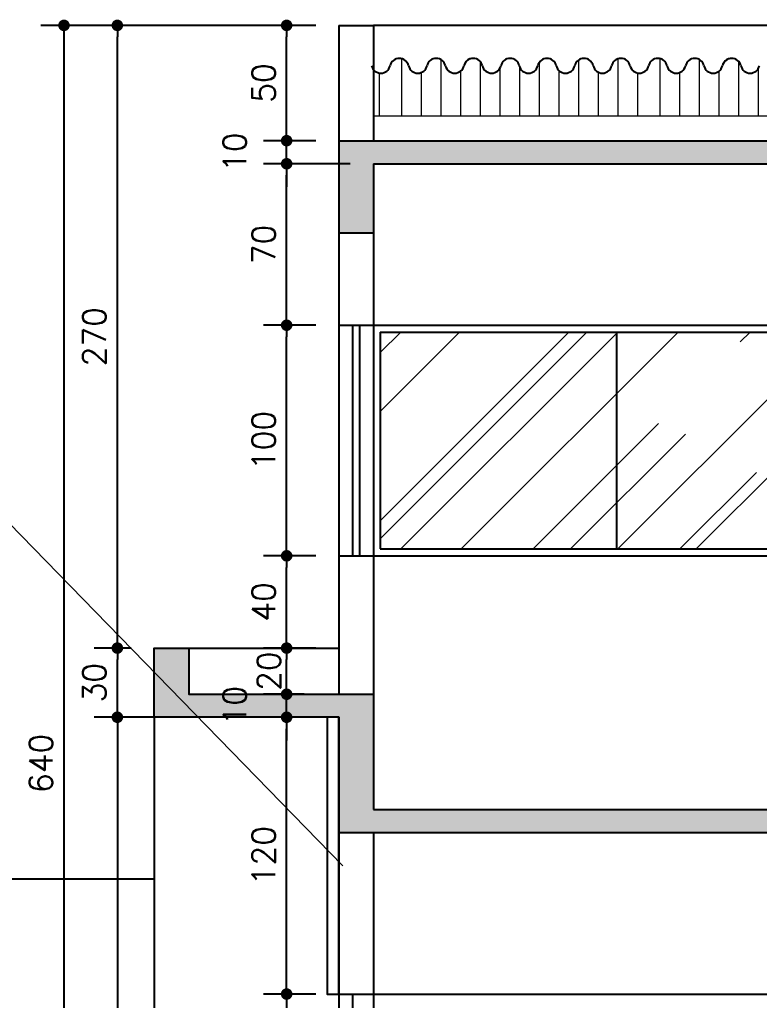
# Model space of a CAD drawing. Header units: inches. Extents: x 580771 to 672494, y 7715997 to 7829530.
# Drawn here: x 653282.7 to 653603.2, y 7722633.9 to 7723059.2 of the extents above; entities that cross this region are included whole.
import ezdxf

# ---------------------------------------------------------------- set-up
doc = ezdxf.new("R2010")
doc.units = ezdxf.units.IN
doc.header["$MEASUREMENT"] = 0
doc.header["$PDMODE"] = 2
doc.layers.add('COTAS', color=7, linetype='Continuous', lineweight=0)
doc.layers.add('LINHAS FINAS', color=1, linetype='Continuous', lineweight=9)
for name, color, linetype in [('NIVEL', 2, 'Continuous'), ('P01', 1, 'Continuous'), ('parede', 6, 'Continuous')]:
    doc.layers.add(name, color=color, linetype=linetype)
doc.styles.add('R80E50', font='romans.shx', dxfattribs={"height": 10})
doc.dimstyles.new('ARQ50', dxfattribs={"dimscale": 50, "dimtxt": 10, "dimasz": 0.1, "dimexe": 0.2, "dimexo": 0.2, "dimgap": 0.1, "dimtad": 1, "dimdec": 0, "dimzin": 12, "dimdsep": 46, "dimtxsty": 'R80E50', "dimblk1": 'DOT', "dimblk2": 'DOT', "dimsah": 1, "dimcen": 0.4, "dimclrd": 15, "dimclre": 15, "dimclrt": 3, "dimadec": 0, "dimazin": 0, "dimtfac": 1, "dimtdec": 0, "dimtmove": 2, "dimatfit": 3, "dimldrblk": 'DOT', "dimfxl": 0.2, "dimtolj": 1, "dimtzin": 12, "dimarcsym": 0})
pattern_1 = [(50, (-1901.658, -30568.503), (14.345203652, -1.2550427), [1.5, -16.5]), (355, (-1901.658, -30568.503), (-2.775026672, 15.043842674), [1.2, -13.2]), (100.45144446, (-1900.463, -30568.608), (11.570176935, 13.78879982), [1.27480384, -14.02284224]), (46.1842, (-1901.658, -30564.503), (21.344826613, -3.310385616), [2.25, -24.75]), (96.6356355, (-1899.88, -30564.78), (18.693238913, 19.482372015), [1.91220684, -21.0342752]), (351.184164, (-1901.658, -30564.503), (18.6932389, 19.482372005), [1.8, -19.80000002]), (21, (-1899.658, -30565.503), (11.938141042, -8.052377813), [1.5, -16.5]), (326, (-1899.658, -30565.503), (4.866306638, 14.5030009), [1.2, -13.2]), (71.45144474, (-1898.663, -30566.174), (16.804447535, 6.450623056), [1.2748038, -14.02284224]), (37.5, (-1901.658, -30568.503), (0.2431971063, 6.6578770766), [0, -13.04, 0, -13.4, 0, -13.25]), (7.5, (-1901.658, -30568.503), (5.261390749, 7.8882342376), [0, -7.64, 0, -12.74, 0, -5.05]), (327.5, (-1906.118, -30568.503), (10.6764487234, -0.4510974347), [0, -5, 0, -15.6, 0, -20.7]), (317.5, (-1908.118, -30568.503), (11.663723387, 2.002099647), [0, -6.5, 0, -10.36, 0, -14.7])]

# ---------------------------------------------------------------- blocks, each defined once
blk = doc.blocks.new('_DOT')
at = {"color": 0, "linetype": 'ByBlock'}
blk.add_line((-0.5, 0), (-1, 0), dxfattribs=at)
at = {"color": 0, "linetype": 'ByBlock', "const_width": 0.5}
blk.add_lwpolyline([(-0.25, 0, 1), (0.25, 0, 1)], format="xyb", close=True, dxfattribs=at)
blk = doc.blocks.new('*D319')
at = {"layer": 'Defpoints', "color": 0, "transparency": 16777216}
for p in [(653356.02, 7722756.68), (653325.08, 7722416.68), (653341.02, 7722416.68)]:
    blk.add_point(p, dxfattribs=at)
at = {"layer": 'NIVEL', "color": 15, "lineweight": -2, "transparency": 16777216}
for p, q in [((653346.02, 7722756.68), (653315.08, 7722756.68)), ((653325.08, 7722751.68), (653325.08, 7722421.68)), ((653331.02, 7722416.68), (653315.08, 7722416.68))]:
    blk.add_line(p, q, dxfattribs=at)
at = {"layer": 'NIVEL', "color": 15, "lineweight": -2, "transparency": 16777216, "xscale": 5, "yscale": 5, "zscale": 5}
for p, rotation in [((653325.08, 7722756.68), 90), ((653325.08, 7722416.68), 270)]:
    blk.add_blockref('_DOT', p, dxfattribs=dict(at, rotation=rotation))
at = {"layer": 'NIVEL', "color": 3, "transparency": 16777216, "insert": (653315.08, 7722586.68), "char_height": 10, "attachment_point": 5, "rotation": 90, "style": 'R80E50'}
blk.add_mtext('\\A1;340', dxfattribs=at)
blk = doc.blocks.new('*D320')
at = {"layer": 'Defpoints', "color": 0, "transparency": 16777216}
for p in [(653421.02, 7722636.68), (653398.43, 7722426.68), (653421.02, 7722426.68)]:
    blk.add_point(p, dxfattribs=at)
at = {"layer": 'NIVEL', "color": 15, "lineweight": -2, "transparency": 16777216}
for p, q in [((653411.02, 7722636.68), (653388.43, 7722636.68)), ((653398.43, 7722631.68), (653398.43, 7722431.68)), ((653411.02, 7722426.68), (653388.43, 7722426.68))]:
    blk.add_line(p, q, dxfattribs=at)
at = {"layer": 'NIVEL', "color": 15, "lineweight": -2, "transparency": 16777216, "xscale": 5, "yscale": 5, "zscale": 5}
for p, rotation in [((653398.43, 7722636.68), 90), ((653398.43, 7722426.68), 270)]:
    blk.add_blockref('_DOT', p, dxfattribs=dict(at, rotation=rotation))
at = {"layer": 'NIVEL', "color": 3, "transparency": 16777216, "insert": (653388.43, 7722531.68), "char_height": 10, "attachment_point": 5, "rotation": 90, "style": 'R80E50'}
blk.add_mtext('\\A1;210', dxfattribs=at)
blk = doc.blocks.new('*D322')
at = {"layer": 'Defpoints', "color": 0, "transparency": 16777216}
for p in [(653398.43, 7722756.68), (653416.02, 7722756.68), (653421.02, 7722636.68)]:
    blk.add_point(p, dxfattribs=at)
at = {"layer": 'NIVEL', "color": 15, "lineweight": -2, "transparency": 16777216}
for p, q in [((653406.02, 7722756.68), (653388.43, 7722756.68)), ((653398.43, 7722641.68), (653398.43, 7722751.68)), ((653411.02, 7722636.68), (653388.43, 7722636.68))]:
    blk.add_line(p, q, dxfattribs=at)
at = {"layer": 'NIVEL', "color": 15, "lineweight": -2, "transparency": 16777216, "xscale": 5, "yscale": 5, "zscale": 5}
for p, rotation in [((653398.43, 7722756.68), 90), ((653398.43, 7722636.68), 270)]:
    blk.add_blockref('_DOT', p, dxfattribs=dict(at, rotation=rotation))
at = {"layer": 'NIVEL', "color": 3, "transparency": 16777216, "insert": (653388.43, 7722696.68), "char_height": 10, "attachment_point": 5, "rotation": 90, "style": 'R80E50'}
blk.add_mtext('\\A1;120', dxfattribs=at)
blk = doc.blocks.new('*D323')
at = {"layer": 'Defpoints', "color": 0, "transparency": 16777216}
for p in [(653398.43, 7722766.68), (653416.02, 7722766.68), (653416.02, 7722756.68)]:
    blk.add_point(p, dxfattribs=at)
at = {"layer": 'NIVEL', "color": 15, "lineweight": -2, "transparency": 16777216}
for p, q in [((653398.43, 7722771.68), (653398.43, 7722776.68)), ((653406.02, 7722766.68), (653388.43, 7722766.68)), ((653398.43, 7722756.68), (653398.43, 7722766.68)), ((653406.02, 7722756.68), (653388.43, 7722756.68)), ((653398.43, 7722751.68), (653398.43, 7722746.68))]:
    blk.add_line(p, q, dxfattribs=at)
at = {"layer": 'NIVEL', "color": 15, "lineweight": -2, "transparency": 16777216, "xscale": 5, "yscale": 5, "zscale": 5}
for p, rotation in [((653398.43, 7722766.68), 270), ((653398.43, 7722756.68), 90)]:
    blk.add_blockref('_DOT', p, dxfattribs=dict(at, rotation=rotation))
at = {"layer": 'NIVEL', "color": 3, "transparency": 16777216, "insert": (653375.93, 7722761.68), "char_height": 10, "attachment_point": 5, "rotation": 90, "style": 'R80E50'}
blk.add_mtext('\\A1;10', dxfattribs=at)
blk = doc.blocks.new('*D324')
at = {"layer": 'Defpoints', "color": 0, "transparency": 16777216}
for p in [(653398.43, 7722786.68), (653421.02, 7722786.68), (653416.02, 7722766.68)]:
    blk.add_point(p, dxfattribs=at)
at = {"layer": 'NIVEL', "color": 15, "lineweight": -2, "transparency": 16777216}
for p, q in [((653411.02, 7722786.68), (653388.43, 7722786.68)), ((653398.43, 7722771.68), (653398.43, 7722781.68)), ((653406.02, 7722766.68), (653388.43, 7722766.68))]:
    blk.add_line(p, q, dxfattribs=at)
at = {"layer": 'NIVEL', "color": 15, "lineweight": -2, "transparency": 16777216, "xscale": 5, "yscale": 5, "zscale": 5}
for p, rotation in [((653398.43, 7722786.68), 90), ((653398.43, 7722766.68), 270)]:
    blk.add_blockref('_DOT', p, dxfattribs=dict(at, rotation=rotation))
at = {"layer": 'NIVEL', "color": 3, "transparency": 16777216, "insert": (653390.73, 7722776.68), "char_height": 10, "attachment_point": 5, "rotation": 90, "style": 'R80E50'}
blk.add_mtext('\\A1;20', dxfattribs=at)
blk = doc.blocks.new('*D325')
at = {"layer": 'Defpoints', "color": 0, "transparency": 16777216}
for p in [(653398.43, 7722826.68), (653421.02, 7722826.68), (653421.02, 7722786.68)]:
    blk.add_point(p, dxfattribs=at)
at = {"layer": 'NIVEL', "color": 15, "lineweight": -2, "transparency": 16777216}
for p, q in [((653411.02, 7722826.68), (653388.43, 7722826.68)), ((653398.43, 7722791.68), (653398.43, 7722821.68)), ((653411.02, 7722786.68), (653388.43, 7722786.68))]:
    blk.add_line(p, q, dxfattribs=at)
at = {"layer": 'NIVEL', "color": 15, "lineweight": -2, "transparency": 16777216, "xscale": 5, "yscale": 5, "zscale": 5}
for p, rotation in [((653398.43, 7722826.68), 90), ((653398.43, 7722786.68), 270)]:
    blk.add_blockref('_DOT', p, dxfattribs=dict(at, rotation=rotation))
at = {"layer": 'NIVEL', "color": 3, "transparency": 16777216, "insert": (653388.43, 7722806.68), "char_height": 10, "attachment_point": 5, "rotation": 90, "style": 'R80E50'}
blk.add_mtext('\\A1;40', dxfattribs=at)
blk = doc.blocks.new('*D326')
at = {"layer": 'Defpoints', "color": 0, "transparency": 16777216}
for p in [(653398.43, 7722926.68), (653421.02, 7722926.68), (653421.02, 7722826.68)]:
    blk.add_point(p, dxfattribs=at)
at = {"layer": 'NIVEL', "color": 15, "lineweight": -2, "transparency": 16777216}
for p, q in [((653411.02, 7722926.68), (653388.43, 7722926.68)), ((653398.43, 7722831.68), (653398.43, 7722921.68)), ((653411.02, 7722826.68), (653388.43, 7722826.68))]:
    blk.add_line(p, q, dxfattribs=at)
at = {"layer": 'NIVEL', "color": 15, "lineweight": -2, "transparency": 16777216, "xscale": 5, "yscale": 5, "zscale": 5}
for p, rotation in [((653398.43, 7722926.68), 90), ((653398.43, 7722826.68), 270)]:
    blk.add_blockref('_DOT', p, dxfattribs=dict(at, rotation=rotation))
at = {"layer": 'NIVEL', "color": 3, "transparency": 16777216, "insert": (653388.43, 7722876.68), "char_height": 10, "attachment_point": 5, "rotation": 90, "style": 'R80E50'}
blk.add_mtext('\\A1;100', dxfattribs=at)
blk = doc.blocks.new('*D327')
at = {"layer": 'Defpoints', "color": 0, "transparency": 16777216}
for p in [(653398.43, 7722996.68), (653436.02, 7722996.68), (653421.02, 7722926.68)]:
    blk.add_point(p, dxfattribs=at)
at = {"layer": 'NIVEL', "color": 15, "lineweight": -2, "transparency": 16777216}
for p, q in [((653426.02, 7722996.68), (653388.43, 7722996.68)), ((653398.43, 7722931.68), (653398.43, 7722991.68)), ((653411.02, 7722926.68), (653388.43, 7722926.68))]:
    blk.add_line(p, q, dxfattribs=at)
at = {"layer": 'NIVEL', "color": 15, "lineweight": -2, "transparency": 16777216, "xscale": 5, "yscale": 5, "zscale": 5}
for p, rotation in [((653398.43, 7722996.68), 90), ((653398.43, 7722926.68), 270)]:
    blk.add_blockref('_DOT', p, dxfattribs=dict(at, rotation=rotation))
at = {"layer": 'NIVEL', "color": 3, "transparency": 16777216, "insert": (653388.43, 7722961.68), "char_height": 10, "attachment_point": 5, "rotation": 90, "style": 'R80E50'}
blk.add_mtext('\\A1;70', dxfattribs=at)
blk = doc.blocks.new('*D328')
at = {"layer": 'Defpoints', "color": 0, "transparency": 16777216}
for p in [(653398.43, 7723006.68), (653421.02, 7723006.68), (653436.02, 7722996.68)]:
    blk.add_point(p, dxfattribs=at)
at = {"layer": 'NIVEL', "color": 15, "lineweight": -2, "transparency": 16777216}
for p, q in [((653398.43, 7723011.68), (653398.43, 7723016.68)), ((653411.02, 7723006.68), (653388.43, 7723006.68)), ((653398.43, 7722996.68), (653398.43, 7723006.68)), ((653426.02, 7722996.68), (653388.43, 7722996.68)), ((653398.43, 7722991.68), (653398.43, 7722986.68))]:
    blk.add_line(p, q, dxfattribs=at)
at = {"layer": 'NIVEL', "color": 15, "lineweight": -2, "transparency": 16777216, "xscale": 5, "yscale": 5, "zscale": 5}
for p, rotation in [((653398.43, 7723006.68), 270), ((653398.43, 7722996.68), 90)]:
    blk.add_blockref('_DOT', p, dxfattribs=dict(at, rotation=rotation))
at = {"layer": 'NIVEL', "color": 3, "transparency": 16777216, "insert": (653375.93, 7723001.68), "char_height": 10, "attachment_point": 5, "rotation": 90, "style": 'R80E50'}
blk.add_mtext('\\A1;10', dxfattribs=at)
blk = doc.blocks.new('*D329')
at = {"layer": 'Defpoints', "color": 0, "transparency": 16777216}
for p in [(653398.43, 7723056.68), (653421.02, 7723056.68), (653421.02, 7723006.68)]:
    blk.add_point(p, dxfattribs=at)
at = {"layer": 'NIVEL', "color": 15, "lineweight": -2, "transparency": 16777216}
for p, q in [((653411.02, 7723056.68), (653388.43, 7723056.68)), ((653398.43, 7723011.68), (653398.43, 7723051.68)), ((653411.02, 7723006.68), (653388.43, 7723006.68))]:
    blk.add_line(p, q, dxfattribs=at)
at = {"layer": 'NIVEL', "color": 15, "lineweight": -2, "transparency": 16777216, "xscale": 5, "yscale": 5, "zscale": 5}
for p, rotation in [((653398.43, 7723056.68), 90), ((653398.43, 7723006.68), 270)]:
    blk.add_blockref('_DOT', p, dxfattribs=dict(at, rotation=rotation))
at = {"layer": 'NIVEL', "color": 3, "transparency": 16777216, "insert": (653388.43, 7723031.68), "char_height": 10, "attachment_point": 5, "rotation": 90, "style": 'R80E50'}
blk.add_mtext('\\A1;50', dxfattribs=at)
blk = doc.blocks.new('*D330')
at = {"layer": 'Defpoints', "color": 0, "transparency": 16777216}
for p in [(653325.08, 7722786.68), (653341.02, 7722786.68), (653356.02, 7722756.68)]:
    blk.add_point(p, dxfattribs=at)
at = {"layer": 'NIVEL', "color": 15, "lineweight": -2, "transparency": 16777216}
for p, q in [((653331.02, 7722786.68), (653315.08, 7722786.68)), ((653325.08, 7722761.68), (653325.08, 7722781.68)), ((653346.02, 7722756.68), (653315.08, 7722756.68))]:
    blk.add_line(p, q, dxfattribs=at)
at = {"layer": 'NIVEL', "color": 15, "lineweight": -2, "transparency": 16777216, "xscale": 5, "yscale": 5, "zscale": 5}
for p, rotation in [((653325.08, 7722786.68), 90), ((653325.08, 7722756.68), 270)]:
    blk.add_blockref('_DOT', p, dxfattribs=dict(at, rotation=rotation))
at = {"layer": 'NIVEL', "color": 3, "transparency": 16777216, "insert": (653315.08, 7722771.68), "char_height": 10, "attachment_point": 5, "rotation": 90, "style": 'R80E50'}
blk.add_mtext('\\A1;30', dxfattribs=at)
blk = doc.blocks.new('*D331')
at = {"layer": 'Defpoints', "color": 0, "transparency": 16777216}
for p in [(653325.08, 7723056.68), (653421.02, 7723056.68), (653341.02, 7722786.68)]:
    blk.add_point(p, dxfattribs=at)
at = {"layer": 'NIVEL', "color": 15, "lineweight": -2, "transparency": 16777216}
for p, q in [((653411.02, 7723056.68), (653315.08, 7723056.68)), ((653325.08, 7722791.68), (653325.08, 7723051.68)), ((653331.02, 7722786.68), (653315.08, 7722786.68))]:
    blk.add_line(p, q, dxfattribs=at)
at = {"layer": 'NIVEL', "color": 15, "lineweight": -2, "transparency": 16777216, "xscale": 5, "yscale": 5, "zscale": 5}
for p, rotation in [((653325.08, 7723056.68), 90), ((653325.08, 7722786.68), 270)]:
    blk.add_blockref('_DOT', p, dxfattribs=dict(at, rotation=rotation))
at = {"layer": 'NIVEL', "color": 3, "transparency": 16777216, "insert": (653315.08, 7722921.68), "char_height": 10, "attachment_point": 5, "rotation": 90, "style": 'R80E50'}
blk.add_mtext('\\A1;270', dxfattribs=at)
blk = doc.blocks.new('*D332')
at = {"layer": 'Defpoints', "color": 0, "transparency": 16777216}
for p in [(653421.02, 7723056.68), (653301.96, 7722416.68), (653421.02, 7722416.68)]:
    blk.add_point(p, dxfattribs=at)
at = {"layer": 'NIVEL', "color": 15, "lineweight": -2, "transparency": 16777216}
for p, q in [((653411.02, 7723056.68), (653291.96, 7723056.68)), ((653301.96, 7723051.68), (653301.96, 7722421.68)), ((653411.02, 7722416.68), (653291.96, 7722416.68))]:
    blk.add_line(p, q, dxfattribs=at)
at = {"layer": 'NIVEL', "color": 15, "lineweight": -2, "transparency": 16777216, "xscale": 5, "yscale": 5, "zscale": 5}
for p, rotation in [((653301.96, 7723056.68), 90), ((653301.96, 7722416.68), 270)]:
    blk.add_blockref('_DOT', p, dxfattribs=dict(at, rotation=rotation))
at = {"layer": 'NIVEL', "color": 3, "transparency": 16777216, "insert": (653291.96, 7722736.68), "char_height": 10, "attachment_point": 5, "rotation": 90, "style": 'R80E50'}
blk.add_mtext('\\A1;640', dxfattribs=at)

msp = doc.modelspace()

# ---------------------------------------------------------------- hatches: boundary and pattern name
at = {"layer": 'LINHAS FINAS'}
h = msp.add_hatch(dxfattribs=at)
h.set_pattern_fill('AR-RROOF', color=256, scale=50, angle=45, style=0)
h.set_pattern_definition([(45, (48474.067, -39677.715), (42.42640687, 113.137085), [750, -100, 250, -50]), (45, (48503.41, -39613.015), (-82.37794, 11.6672619), [150, -16.5, 300, -37.5]), (45, (48461.693, -39629.986), (160.15968594, 207.53584028), [400, -70, 200, -50])])
h.paths.add_polyline_path([(653848.019, 7722923.677), (653745.769, 7722923.677), (653745.769, 7722829.677), (653848.019, 7722829.677)])
h.paths.add_polyline_path([(653745.769, 7722923.677), (653643.519, 7722923.677), (653643.519, 7722829.677), (653745.769, 7722829.677)])
h.paths.add_polyline_path([(653643.519, 7722923.677), (653541.269, 7722923.677), (653541.269, 7722829.677), (653643.519, 7722829.677)])
h.paths.add_polyline_path([(653541.269, 7722923.677), (653439.019, 7722923.677), (653439.019, 7722829.677), (653541.269, 7722829.677)])
at = {"layer": 'P01'}
h = msp.add_hatch(dxfattribs=at)
h.set_pattern_fill('AR-CONC', color=256, scale=2)
h.set_pattern_definition(pattern_1)
h.paths.add_polyline_path([(653866.019, 7723006.677), (653421.019, 7723006.677), (653421.019, 7722966.677), (653436.019, 7722966.677), (653436.019, 7722996.677), (653851.019, 7722996.677), (653851.019, 7722966.677), (653866.019, 7722966.677)])
h = msp.add_hatch(dxfattribs=at)
h.set_pattern_fill('AR-CONC', color=256, scale=2)
h.set_pattern_definition(pattern_1)
h.paths.add_polyline_path([(653866.019, 7722716.677), (653436.019, 7722716.677), (653436.019, 7722766.677), (653356.019, 7722766.677), (653356.019, 7722786.677), (653341.019, 7722786.677), (653341.019, 7722756.677), (653421.019, 7722756.677), (653421.019, 7722706.677), (653851.019, 7722706.677), (653851.019, 7722676.677), (653866.019, 7722676.677)])
h.paths.add_polyline_path([(653383.43, 7722751.796), (653383.43, 7722771.558), (653368.43, 7722771.558), (653368.43, 7722751.796)], flags=25)

# ---------------------------------------------------------------- linework, layer by layer
at = {"layer": 'COTAS', "color": 1}
for p, q in [((653448.148, 7723042.351), (653448.148, 7723017.511)), ((653465.2, 7723042.128), (653465.2, 7723017.511)), ((653541.937, 7723042.151), (653541.937, 7723017.511)), ((653560.148, 7723042.351), (653560.148, 7723017.511)), ((653577.2, 7723042.128), (653577.2, 7723017.511)), ((653482.253, 7723041.045), (653482.253, 7723017.511)), ((653490.779, 7723037.992), (653490.779, 7723017.511)), ((653499.305, 7723038.914), (653499.305, 7723017.511)), ((653507.832, 7723040.541), (653507.832, 7723017.511)), ((653524.884, 7723041.619), (653524.884, 7723017.511)), ((653594.253, 7723041.045), (653594.253, 7723017.511)), ((653602.779, 7723037.992), (653602.779, 7723017.511)), ((653438.463, 7723036.038), (653438.463, 7723017.511)), ((653456.674, 7723036.051), (653456.674, 7723017.511)), ((653473.727, 7723036.803), (653473.727, 7723017.511)), ((653473.727, 7723036.428), (653473.727, 7723017.511)), ((653499.305, 7723037.148), (653499.305, 7723017.511)), ((653516.358, 7723037.148), (653516.358, 7723017.511)), ((653533.411, 7723036.395), (653533.411, 7723017.511)), ((653550.463, 7723036.038), (653550.463, 7723017.511)), ((653568.674, 7723036.051), (653568.674, 7723017.511)), ((653585.727, 7723036.803), (653585.727, 7723017.511)), ((653585.727, 7723036.428), (653585.727, 7723017.511)), ((653436.019, 7723017.511), (653851.019, 7723017.511))]:
    msp.add_line(p, q, dxfattribs=at)
at = {"layer": 'LINHAS FINAS', "lineweight": 5}
msp.add_lwpolyline([(653422.794, 7722692.326), (653267.26, 7722852.032), (653045.904, 7722852.032)], dxfattribs=at)
at = {"layer": 'NIVEL'}
for p, q in [((653851.019, 7723056.677), (653436.019, 7723056.677)), ((653427.019, 7722926.677), (653427.019, 7722826.677)), ((653430.019, 7722926.677), (653430.019, 7722826.677)), ((653436.019, 7722926.677), (653851.019, 7722926.677)), ((653439.019, 7722923.677), (653848.019, 7722923.677)), ((653439.019, 7722923.677), (653439.019, 7722829.677)), ((653541.269, 7722923.677), (653541.269, 7722829.677)), ((653439.019, 7722829.677), (653848.019, 7722829.677)), ((653436.019, 7722826.677), (653851.019, 7722826.677)), ((653436.019, 7722636.677), (653851.019, 7722636.677))]:
    msp.add_line(p, q, dxfattribs=at)
at = {"layer": 'P01'}
for p, q in [((653421.019, 7722926.677), (653421.019, 7722826.677)), ((653436.019, 7722926.677), (653436.019, 7722826.677))]:
    msp.add_line(p, q, dxfattribs=at)
at = {"layer": 'parede'}
for p, q in [((653421.019, 7723056.677), (653421.019, 7722926.677)), ((653421.019, 7723056.677), (653436.019, 7723056.677)), ((653436.019, 7723056.677), (653436.019, 7723006.677)), ((653436.019, 7723056.677), (653436.019, 7723006.677)), ((653421.019, 7723006.677), (653866.019, 7723006.677)), ((653436.019, 7722996.677), (653851.019, 7722996.677)), ((653436.019, 7722996.677), (653436.019, 7722926.677)), ((653436.019, 7722996.677), (653436.019, 7722926.677)), ((653421.019, 7722966.677), (653436.019, 7722966.677)), ((653421.019, 7722926.677), (653436.019, 7722926.677)), ((653421.019, 7722826.677), (653436.019, 7722826.677)), ((653421.019, 7722826.677), (653421.019, 7722766.677)), ((653436.019, 7722826.677), (653436.019, 7722716.677)), ((653436.019, 7722826.677), (653436.019, 7722716.677)), ((653421.019, 7722756.677), (653341.019, 7722756.677)), ((653421.019, 7722756.677), (653421.019, 7722636.677)), ((653436.019, 7722716.677), (653866.019, 7722716.677)), ((653421.019, 7722706.677), (653851.019, 7722706.677)), ((653421.019, 7722706.677), (653421.019, 7722636.677)), ((653436.019, 7722706.677), (653436.019, 7722636.677)), ((653436.019, 7722706.677), (653436.019, 7722636.677)), ((653421.019, 7722636.677), (653436.019, 7722636.677))]:
    msp.add_line(p, q, dxfattribs=at)
at = {"layer": 'parede', "color": 2}
for p, q in [((653356.019, 7722786.677), (653421.019, 7722786.677)), ((653341.019, 7722756.677), (653341.019, 7722416.677)), ((653256.019, 7722686.677), (653341.019, 7722686.677)), ((653421.019, 7722636.677), (653421.019, 7722426.677)), ((653427.019, 7722636.677), (653427.019, 7722426.677)), ((653436.019, 7722636.677), (653436.019, 7722426.677))]:
    msp.add_line(p, q, dxfattribs=at)
at = {"layer": 'parede'}
msp.add_lwpolyline([(653421.019, 7722756.677), (653341.019, 7722756.677), (653341.019, 7722786.677), (653356.019, 7722786.677), (653356.019, 7722766.677), (653436.019, 7722766.677)], dxfattribs=at)
at = {"layer": 'parede', "color": 2}
msp.add_lwpolyline([(653421.019, 7722636.677), (653421.019, 7722756.677), (653416.019, 7722756.677), (653416.019, 7722636.677), (653421.019, 7722636.677)], dxfattribs=at)
at = {"layer": 'parede', "color": 3}
for centre, start, end in [((653447.241, 7723038.264), 12.68038, 167.31962), ((653463.241, 7723038.264), 12.68038, 167.31962), ((653479.241, 7723038.264), 12.68038, 167.31962), ((653479.241, 7723038.264), 96.96273, 167.31962), ((653495.241, 7723038.264), 12.68038, 167.31962), ((653511.241, 7723038.264), 12.68038, 167.31962), ((653527.241, 7723038.264), 12.68038, 167.31962), ((653543.241, 7723038.264), 12.68038, 167.31962), ((653559.241, 7723038.264), 12.68038, 167.31962), ((653575.241, 7723038.264), 12.68038, 167.31962), ((653591.241, 7723038.264), 12.68038, 167.31962), ((653591.241, 7723038.264), 96.96273, 167.31962), ((653439.241, 7723040.064), 192.68038, 347.31962), ((653455.241, 7723040.064), 192.68038, 347.31962), ((653471.241, 7723040.064), 192.68038, 347.31962), ((653487.241, 7723040.064), 192.68038, 347.31962), ((653503.241, 7723040.064), 192.68038, 347.31962), ((653519.241, 7723040.064), 192.68038, 347.31962), ((653535.241, 7723040.064), 192.68038, 347.31962), ((653551.241, 7723040.064), 192.68038, 347.31962), ((653567.241, 7723040.064), 192.68038, 347.31962), ((653583.241, 7723040.064), 192.68038, 347.31962), ((653599.241, 7723040.064), 192.68038, 347.31962)]:
    msp.add_arc(centre, 4.1, start, end, dxfattribs=at)

# ---------------------------------------------------------------- dimensions: what is measured, and where the dimension line sits
at = {"layer": 'NIVEL'}
for base, p1, p2, picture, middle in [((653301.962, 7722416.677), (653421.019, 7723056.677), (653421.019, 7722416.677), '*D332', (653291.962, 7722736.677)), ((653325.077, 7723056.677), (653341.019, 7722786.677), (653421.019, 7723056.677), '*D331', (653315.077, 7722921.677)), ((653398.43, 7723056.677), (653421.019, 7723006.677), (653421.019, 7723056.677), '*D329', (653388.43, 7723031.677)), ((653398.43, 7723006.677), (653436.019, 7722996.677), (653421.019, 7723006.677), '*D328', (653375.93, 7723001.677)), ((653398.43, 7722996.677), (653421.019, 7722926.677), (653436.019, 7722996.677), '*D327', (653388.43, 7722961.677)), ((653398.43, 7722926.677), (653421.019, 7722826.677), (653421.019, 7722926.677), '*D326', (653388.43, 7722876.677)), ((653398.43, 7722826.677), (653421.019, 7722786.677), (653421.019, 7722826.677), '*D325', (653388.43, 7722806.677)), ((653325.077, 7722786.677), (653356.019, 7722756.677), (653341.019, 7722786.677), '*D330', (653315.077, 7722771.677)), ((653398.43, 7722766.677), (653416.019, 7722756.677), (653416.019, 7722766.677), '*D323', (653375.93, 7722761.677)), ((653325.077, 7722416.677), (653356.019, 7722756.677), (653341.019, 7722416.677), '*D319', (653315.077, 7722586.677)), ((653398.43, 7722756.677), (653421.019, 7722636.677), (653416.019, 7722756.677), '*D322', (653388.43, 7722696.677)), ((653398.43, 7722426.677), (653421.019, 7722636.677), (653421.019, 7722426.677), '*D320', (653388.43, 7722531.677))]:
    dim = msp.add_linear_dim(base=base, p1=p1, p2=p2, angle=90, dimstyle='ARQ50', dxfattribs=at)
    dim.commit()
    dim.dimension.update_dxf_attribs({"geometry": picture, "text_midpoint": middle})
dim = msp.add_linear_dim(base=(653398.43, 7722786.677), p1=(653416.019, 7722766.677), p2=(653421.019, 7722786.677), angle=90, dimstyle='ARQ50', dxfattribs=at)
dim.commit()
dim.dimension.update_dxf_attribs({"geometry": '*D324', "text_midpoint": (653390.729, 7722776.677), "dimtype": 160})

doc.saveas('drawing.dxf')
